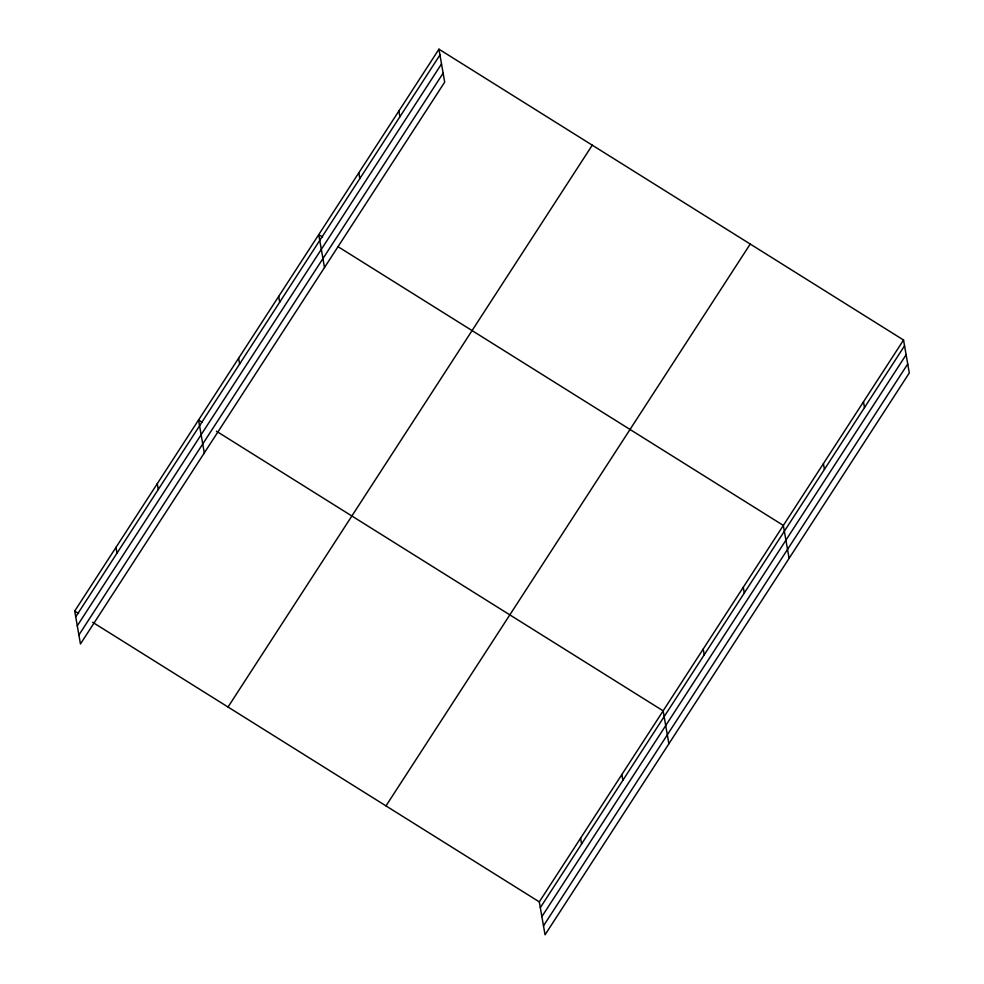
<?xml version="1.0" encoding="UTF-8"?>
<svg xmlns="http://www.w3.org/2000/svg" width="984" height="984" viewBox="0 0 984 984"><rect width="100%" height="100%" fill="white"/><g stroke="black" fill="none" stroke-linecap="round" stroke-linejoin="round"><path stroke-width="1.48" d="M438.95 49.2L444.694 82.127L80.454 643.979L74.71 611.052L438.95 49.2L903.546 340.021L909.29 372.948L545.05 934.8L539.306 901.873L903.546 340.021M75.719 616.833L439.959 54.981M77.281 625.787L441.521 63.935M78.892 635.012L443.132 73.173M228.03 707.016L592.27 145.177M385.986 805.896L750.226 244.057M540.314 907.654L904.554 345.802M541.876 916.608L906.116 354.769M543.488 925.846L907.728 363.994M322.58 237.009L318.754 234.61L324.499 267.537M337.918 246.603L783.338 525.431L789.094 558.358M202.384 422.419L198.559 420.02L204.303 452.947M216.443 431.213L663.142 710.842L668.886 743.769M74.71 611.052L78.548 613.45M92.594 622.245L539.306 901.873M863.472 401.829L864.481 407.61M823.411 463.636L824.42 469.417M743.277 587.239L744.285 593.02M703.203 649.046L704.224 654.827M621.863 774.519L622.872 780.3M580.585 838.196L581.593 843.977M398.889 111.007L399.898 116.788M358.816 172.803L359.824 178.584M278.681 296.418L279.69 302.199M238.62 358.213L239.629 363.994M157.268 483.697L158.289 489.478M115.989 547.375L116.998 553.156"/></g></svg>
